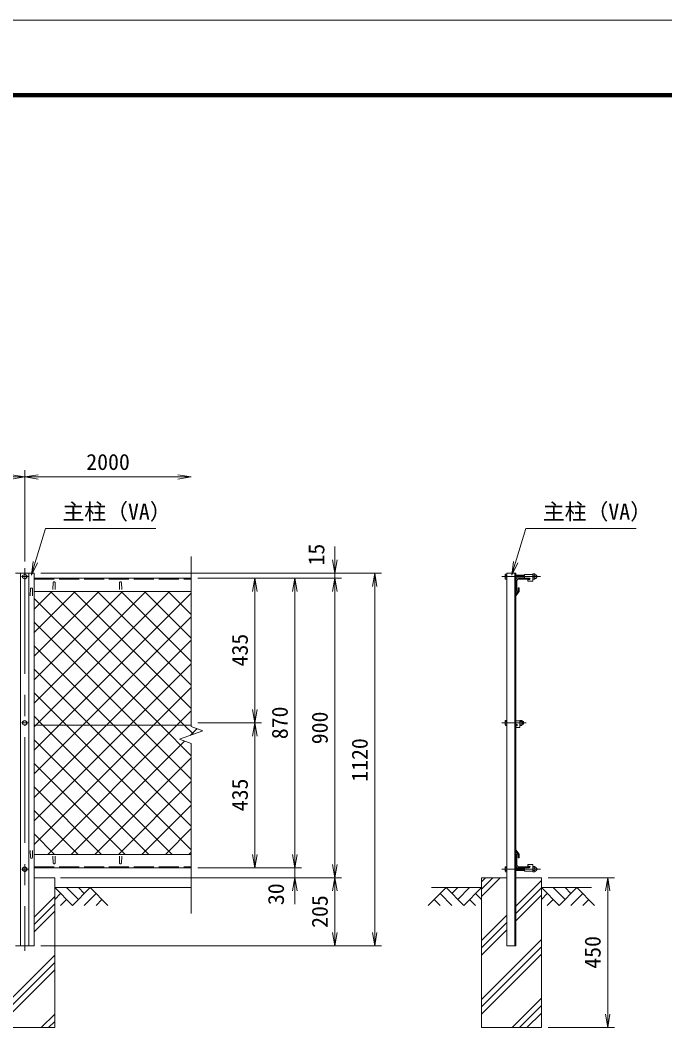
# Model space of a CAD drawing. Units: millimetres, scale not verified. Extents: x -4200 to 4200, y -2970 to 2970.
# Drawn here: x -1394 to 542, y -66 to 2970 of the extents above; entities that cross this region are included whole.
import ezdxf
from ezdxf.enums import TextEntityAlignment as Align

# ---------------------------------------------------------------- set-up
doc = ezdxf.new("R2010")
doc.units = ezdxf.units.MM
doc.header["$LTSCALE"] = 10
doc.linetypes.add('DASHED', pattern=[7.5, 6, -1.5])
doc.linetypes.add('USER1', pattern=[50.8, 31.75, -6.35, 6.35, -6.35])
for name, color, linetype, lineweight in [('0-1_D-STR1', 1, 'Continuous', 18), ('0-2_D-BMK', 2, 'USER1', 13), ('0-3_D-STR-DIM', 7, 'Continuous', 13), ('0-4_D-STR3', 3, 'Continuous', 13), ('0-5_D-BGD', 7, 'Continuous', 18), ('0-6_D-STR4', 7, 'Continuous', 18), ('0-7_D-DCR-HCH', 7, 'Continuous', 13), ('0-8_D-STR-TXT', 7, 'Continuous', 13), ('0-9_0', 7, 'Continuous', 18), ('0-A_D-STR2', 7, 'Continuous', 13), ('0-B_D-TTL', 7, 'Continuous', 18)]:
    doc.layers.add(name, color=color, linetype=linetype, lineweight=lineweight)
doc.styles.add('ＭＳ ゴシック', font='')
doc.styles.get('ＭＳ ゴシック').set_extended_font_data('MS Gothic')

# ---------------------------------------------------------------- blocks, each defined once
blk = doc.blocks.new('_Open')
at = {"layer": '0-9_0'}
blk.add_line((-10, 1.667), (0, 0), dxfattribs=at)
blk.add_lwpolyline([(-10, -1.667), (0, 0), (-10, 0)], dxfattribs=at)

msp = doc.modelspace()

# ---------------------------------------------------------------- linework, layer by layer
at = {"layer": '0-1_D-STR1'}
for p, q in [((-1407.97, 1308.92), (-1351.97, 1308.92)), ((-1392.47, 188.92), (-1392.47, 1308.92)), ((-1367.47, 188.92), (-1367.47, 1308.92)), ((-1351.97, 188.92), (-1351.97, 1308.92)), ((68.03, 188.92), (68.03, 1308.92)), ((95.03, 1308.92), (68.03, 1308.92)), ((92.03, 188.92), (92.03, 1308.92)), ((95.03, 188.92), (95.03, 1308.92)), ((-1351.97, 1293.92), (-879.97, 1293.92)), ((-1294.97, 1280.79), (-1295.72, 1259.29)), ((-1288.97, 1280.79), (-1288.22, 1259.29)), ((-1094.97, 1280.79), (-1095.72, 1259.29)), ((-1088.97, 1280.79), (-1088.22, 1259.29)), ((95.03, 1288.92), (95.03, 1253.92)), ((98.03, 1286.42), (98.03, 1255.92)), ((135.03, 1293.92), (100.03, 1293.92)), ((133.03, 1290.92), (102.53, 1290.92)), ((135.03, 1292.92), (135.03, 1293.92)), ((-1362.97, 1262.3), (-1363.72, 1240.8)), ((-1356.97, 1262.3), (-1356.22, 1240.8)), ((-879.97, 1253.92), (-1351.97, 1253.92)), ((102.03, 1254.42), (95.03, 1245.37)), ((96.03, 1253.92), (95.03, 1253.92)), ((105.03, 1253.3), (95.03, 1240.8)), ((95.03, 1245.37), (95.03, 1240.8)), ((102.03, 1264.3), (105.03, 1264.3)), ((102.03, 1264.3), (102.03, 1254.42)), ((105.03, 1264.3), (105.03, 1253.3)), ((-1362.97, 454.25), (-1363.72, 475.75)), ((-1356.97, 454.25), (-1356.22, 475.75)), ((-879.97, 463.92), (-1351.97, 463.92)), ((-1294.97, 437.05), (-1295.72, 458.55)), ((-1288.97, 437.05), (-1288.22, 458.55)), ((-1094.97, 437.05), (-1095.72, 458.55)), ((-1088.97, 437.05), (-1088.22, 458.55)), ((105.03, 464.65), (95.03, 477.15)), ((95.03, 472.58), (95.03, 477.15)), ((102.03, 463.53), (95.03, 472.58)), ((96.03, 463.92), (95.03, 463.92)), ((95.03, 463.92), (95.03, 428.92)), ((98.03, 461.92), (98.03, 431.42)), ((102.03, 453.65), (102.03, 463.53)), ((105.03, 453.65), (105.03, 464.65)), ((102.03, 453.65), (105.03, 453.65)), ((102.53, 426.92), (133.03, 426.92)), ((-1351.97, 423.92), (-879.97, 423.92)), ((100.03, 423.92), (135.03, 423.92)), ((135.03, 424.92), (135.03, 423.92)), ((-1407.97, 188.92), (-1351.97, 188.92)), ((95.03, 188.92), (68.03, 188.92))]:
    msp.add_line(p, q, dxfattribs=at)
at = {"layer": '0-1_D-STR1', "linetype": 'DASHED'}
for p, q in [((-1351.97, 1290.92), (-879.97, 1290.92)), ((-1351.97, 426.92), (-879.97, 426.92))]:
    msp.add_line(p, q, dxfattribs=at)
at = {"layer": '0-1_D-STR1'}
for centre, radius, start, end in [((-1291.97, 1279.54), 3.25, 22.61986, 157.38014), ((-1091.97, 1279.54), 3.25, 22.61986, 157.38014), ((100.03, 1288.92), 5, 90, 180), ((102.53, 1286.42), 4.5, 90, 180), ((133.03, 1292.92), 2, 270, 0), ((-1359.97, 1261.05), 3.25, 22.61986, 157.38014), ((96.03, 1255.92), 2, 270, 0), ((96.03, 461.92), 2, 0, 90), ((-1359.97, 455.5), 3.25, 202.61986, 337.38014), ((-1291.97, 438.3), 3.25, 202.61986, 337.38014), ((-1091.97, 438.3), 3.25, 202.61986, 337.38014), ((100.03, 428.92), 5, 180, 270), ((102.53, 431.42), 4.5, 180, 270), ((133.03, 424.92), 2, 0, 90)]:
    msp.add_arc(centre, radius, start, end, dxfattribs=at)
at = {"layer": '0-2_D-BMK'}
for p, q in [((-1379.97, 1323.92), (-1379.97, 173.92)), ((-1369.97, 1298.42), (-1389.97, 1298.42)), ((169.26, 1298.42), (53.03, 1298.42)), ((-1369.97, 858.92), (-1389.97, 858.92)), ((126.03, 858.92), (53.03, 858.92)), ((-1369.97, 419.42), (-1389.97, 419.42)), ((169.26, 419.42), (53.03, 419.42))]:
    msp.add_line(p, q, dxfattribs=at)
at = {"layer": '0-3_D-STR-DIM'}
for p, q in [((-1379.97, 1343.92), (-1379.97, 1617.7)), ((-1379.97, 1343.92), (-1379.97, 1617.7)), ((-3379.97, 1597.7), (-1379.97, 1597.7)), ((-1379.97, 1597.7), (-879.97, 1597.7)), ((-448.93, 1348.92), (-448.93, 1388.92)), ((-879.97, 1358.37), (-879.97, 848.14)), ((-1331.97, 1308.92), (-428.93, 1308.92)), ((-1331.97, 1308.92), (-308.93, 1308.92)), ((-448.93, 1293.92), (-448.93, 1308.92)), ((-328.93, 188.92), (-328.93, 1308.92)), ((-859.97, 1293.92), (-668.93, 1293.92)), ((-859.97, 1293.92), (-548.93, 1293.92)), ((-859.97, 1293.92), (-428.93, 1293.92)), ((-859.97, 1293.92), (-428.93, 1293.92)), ((-688.93, 858.92), (-688.93, 1293.92)), ((-568.93, 1293.92), (-568.93, 423.92)), ((-448.93, 1293.92), (-448.93, 393.92)), ((-448.93, 1253.92), (-448.93, 1213.92)), ((-859.97, 858.92), (-668.93, 858.92)), ((-859.97, 858.92), (-668.93, 858.92)), ((-688.93, 423.92), (-688.93, 858.92)), ((-915.21, 809.67), (-844.74, 835.32)), ((-844.74, 835.32), (-879.97, 848.14)), ((-879.97, 796.84), (-915.21, 809.67)), ((-879.97, 796.84), (-879.97, 286.61)), ((-568.93, 463.92), (-568.93, 503.92)), ((-859.97, 423.92), (-668.93, 423.92)), ((-859.97, 423.92), (-548.93, 423.92)), ((-859.97, 423.92), (-548.93, 423.92)), ((-568.93, 423.92), (-568.93, 393.92)), ((-1272.2, 393.92), (-428.93, 393.92)), ((-1269.97, 393.92), (-548.93, 393.92)), ((-1269.97, 393.92), (-428.93, 393.92)), ((-448.93, 393.92), (-448.93, 188.92)), ((191.53, 393.92), (390.54, 393.92)), ((370.54, -56.08), (370.54, 393.92)), ((-568.93, 353.92), (-568.93, 313.92)), ((-1331.97, 188.92), (-428.93, 188.92)), ((-1331.97, 188.92), (-308.93, 188.92)), ((191.53, -56.08), (390.54, -56.08))]:
    msp.add_line(p, q, dxfattribs=at)
at = {"layer": '0-4_D-STR3'}
for p, q in [((-1379.97, 1305.92), (-1386.47, 1302.17)), ((-1373.47, 1302.17), (-1379.97, 1305.92)), ((62.73, 1304.72), (63.42, 1305.92)), ((68.03, 1305.92), (63.42, 1305.92)), ((68.03, 1305.92), (68.03, 1290.91)), ((146.28, 1306.52), (150.78, 1306.52)), ((-1386.47, 1302.17), (-1386.47, 1294.66)), ((-1386.47, 1294.66), (-1379.97, 1290.91)), ((-1379.97, 1290.91), (-1373.47, 1294.66)), ((-1373.47, 1294.66), (-1373.47, 1302.17)), ((62.73, 1304.72), (62.73, 1292.12)), ((62.73, 1292.12), (63.42, 1290.91)), ((68.03, 1302.17), (63.42, 1302.17)), ((68.03, 1294.66), (63.42, 1294.66)), ((68.03, 1290.91), (63.42, 1290.91)), ((95.03, 1302.42), (120.28, 1302.42)), ((95.03, 1301.67), (120.28, 1301.67)), ((95.03, 1295.17), (120.28, 1295.17)), ((95.03, 1294.42), (120.28, 1294.42)), ((145.28, 1304.42), (120.28, 1304.42)), ((120.28, 1304.42), (120.28, 1293.92)), ((135.03, 1293.92), (120.28, 1293.92)), ((135.03, 1289.42), (130.28, 1289.42)), ((130.28, 1289.42), (130.28, 1284.42)), ((145.28, 1284.42), (130.28, 1284.42)), ((145.28, 1304.65), (145.28, 1292.31)), ((145.28, 1304.65), (145.28, 1292.31)), ((145.28, 1304.42), (145.28, 1284.42)), ((150.78, 1302.47), (146.28, 1302.47)), ((150.78, 1294.37), (146.28, 1294.37)), ((146.28, 1290.32), (150.78, 1290.32)), ((151.78, 1304.65), (151.78, 1292.31)), ((151.78, 1304.65), (151.78, 1292.31)), ((-879.97, 852.17), (-1351.97, 852.17)), ((62.73, 865.22), (63.42, 866.42)), ((62.73, 865.22), (62.73, 852.62)), ((62.73, 852.62), (63.42, 851.41)), ((68.03, 866.42), (63.42, 866.42)), ((68.03, 862.67), (63.42, 862.67)), ((68.03, 855.16), (63.42, 855.16)), ((68.03, 851.41), (63.42, 851.41)), ((68.03, 866.42), (68.03, 851.41)), ((107.03, 864.92), (95.03, 864.92)), ((96.78, 854.42), (95.03, 854.42)), ((107.03, 866.42), (112.8, 866.42)), ((107.03, 851.41), (107.03, 866.42)), ((107.03, 864.92), (107.03, 844.92)), ((107.03, 862.67), (112.8, 862.67)), ((107.03, 855.16), (112.8, 855.16)), ((107.03, 851.41), (112.8, 851.41)), ((112.8, 866.42), (113.53, 865.17)), ((112.8, 851.41), (113.53, 852.67)), ((113.53, 852.67), (113.53, 865.17)), ((113.53, 862.92), (116.83, 862.92)), ((113.53, 854.92), (116.83, 854.92)), ((116.83, 862.92), (118.03, 861.72)), ((116.83, 862.92), (116.83, 854.92)), ((116.83, 854.92), (118.03, 856.12)), ((118.03, 861.72), (118.03, 856.12)), ((96.78, 849.92), (95.03, 849.92)), ((107.03, 844.92), (95.03, 844.92)), ((62.73, 425.72), (63.42, 426.92)), ((62.73, 413.12), (62.73, 425.72)), ((68.03, 426.92), (63.42, 426.92)), ((68.03, 411.91), (68.03, 426.92)), ((130.28, 428.42), (130.28, 433.42)), ((145.28, 433.42), (130.28, 433.42)), ((135.03, 428.42), (130.28, 428.42)), ((145.28, 413.42), (145.28, 433.42)), ((145.28, 413.18), (145.28, 425.53)), ((145.28, 413.18), (145.28, 425.53)), ((146.28, 427.52), (150.78, 427.52)), ((151.78, 413.18), (151.78, 425.53)), ((151.78, 413.18), (151.78, 425.53)), ((62.73, 413.12), (63.42, 411.91)), ((68.03, 423.17), (63.42, 423.17)), ((68.03, 415.66), (63.42, 415.66)), ((68.03, 411.91), (63.42, 411.91)), ((95.03, 423.42), (120.28, 423.42)), ((95.03, 422.67), (120.28, 422.67)), ((95.03, 416.17), (120.28, 416.17)), ((95.03, 415.42), (120.28, 415.42)), ((120.28, 413.42), (120.28, 423.92)), ((135.03, 423.92), (120.28, 423.92)), ((145.28, 413.42), (120.28, 413.42)), ((150.78, 423.47), (146.28, 423.47)), ((150.78, 415.37), (146.28, 415.37)), ((146.28, 411.32), (150.78, 411.32))]:
    msp.add_line(p, q, dxfattribs=at)
for points in [[(-1373.47, 862.67), (-1379.97, 866.42), (-1386.47, 862.67), (-1386.47, 855.16), (-1379.97, 851.41), (-1373.47, 855.16)], [(-1373.47, 415.66), (-1379.97, 411.91), (-1386.47, 415.66), (-1386.47, 423.17), (-1379.97, 426.92), (-1373.47, 423.17)]]:
    msp.add_lwpolyline(points, close=True, dxfattribs=at)
for centre in [(-1379.97, 1298.42), (-1379.97, 858.92), (-1379.97, 419.42)]:
    msp.add_circle(centre, 6.25, dxfattribs=at)
for centre, radius, start, end in [((66.17, 1304.05), 3.32, 145.61585, 214.38415), ((147.82, 1304.49), 2.54, 127.21089, 232.78911), ((149.24, 1304.49), 2.54, 307.21089, 52.78911), ((75.26, 1298.42), 12.42, 162.4121, 197.5879), ((66.17, 1292.79), 3.32, 145.61585, 214.38415), ((135.03, 1291.67), 2.25, 270, 90), ((153.98, 1298.42), 8.7, 152.26063, 207.73937), ((147.83, 1292.34), 2.55, 127.42505, 232.57495), ((143.08, 1298.42), 8.7, 332.26063, 27.73937), ((149.23, 1292.34), 2.55, 307.42505, 52.57495), ((152.15, 1305.36), 0.5, 189.83916, 262.83194), ((152.15, 1291.47), 0.5, 97.16806, 163.42019), ((151.28, 1298.42), 6.5, 277.16806, 82.83194), ((75.26, 858.92), 12.42, 162.4121, 197.5879), ((66.17, 864.55), 3.32, 145.61585, 214.38415), ((66.17, 853.29), 3.32, 145.61585, 214.38415), ((96.78, 852.17), 2.25, 270, 90), ((110.06, 864.55), 3.32, 325.61586, 34.38414), ((100.96, 858.92), 12.42, 342.4121, 17.5879), ((110.06, 853.29), 3.32, 325.61585, 34.38416), ((66.17, 425.05), 3.32, 145.61585, 214.38415), ((135.03, 426.17), 2.25, 270, 90), ((147.83, 425.49), 2.55, 127.42505, 232.57495), ((149.23, 425.49), 2.55, 307.42505, 52.57495), ((152.15, 426.36), 0.5, 196.57981, 262.83194), ((151.28, 419.42), 6.5, 277.16806, 82.83194), ((75.26, 419.42), 12.42, 162.4121, 197.5879), ((66.17, 413.79), 3.32, 145.61585, 214.38415), ((153.98, 419.42), 8.7, 152.26063, 207.73937), ((147.82, 413.34), 2.54, 127.21089, 232.78911), ((143.08, 419.42), 8.7, 332.26063, 27.73937), ((149.24, 413.34), 2.54, 307.21089, 52.78911), ((152.15, 412.47), 0.5, 97.16806, 170.16084)]:
    msp.add_arc(centre, radius, start, end, dxfattribs=at)
at = {"layer": '0-5_D-BGD'}
for p, q in [((-1289.97, 363.92), (-879.97, 363.92)), ((-158.47, 363.92), (-8.47, 363.92)), ((321.53, 363.92), (171.53, 363.92))]:
    msp.add_line(p, q, dxfattribs=at)
at = {"layer": '0-6_D-STR4'}
for p, q in [((-1289.97, 393.92), (-1351.97, 393.92)), ((-1289.97, 393.92), (-1289.97, -56.08)), ((-8.47, 393.92), (-8.47, -56.08)), ((68.03, 393.92), (-8.47, 393.92)), ((171.53, 393.92), (95.03, 393.92)), ((171.53, 393.92), (171.53, -56.08)), ((-1289.97, -56.08), (-1469.97, -56.08)), ((171.53, -56.08), (-8.47, -56.08))]:
    msp.add_line(p, q, dxfattribs=at)
at = {"layer": '0-7_D-DCR-HCH'}
for p, q in [((-8.47, 337.64), (47.8, 393.92)), ((-8.47, 359.74), (25.7, 393.92)), ((-8.47, 381.84), (3.61, 393.92)), ((95.03, 308.56), (171.53, 385.06)), ((-1351.97, 275.77), (-1289.97, 337.77)), ((-1236.76, 310.71), (-1289.97, 363.92)), ((-1272.24, 346.18), (-1289.97, 328.52)), ((-1219.03, 328.44), (-1254.5, 363.92)), ((-1183.55, 363.92), (-1236.76, 310.71)), ((-1201.2, 346.09), (-1219.03, 363.92)), ((-1165.81, 346.18), (-1201.45, 310.71)), ((-1183.55, 363.92), (-1130.34, 310.71)), ((-114.9, 363.92), (-168.11, 310.71)), ((-132.63, 346.18), (-97, 310.71)), ((-114.9, 363.92), (-61.68, 310.71)), ((-97.16, 346.18), (-79.42, 363.92)), ((-79.42, 328.44), (-43.95, 363.92)), ((-61.68, 310.71), (-8.47, 363.92)), ((-26.21, 346.18), (-8.47, 328.52)), ((95.03, 286.47), (171.53, 362.97)), ((95.03, 264.37), (171.53, 340.87)), ((224.74, 310.71), (171.53, 363.92)), ((189.27, 346.18), (171.53, 328.52)), ((242.48, 328.44), (207, 363.92)), ((277.95, 363.92), (224.74, 310.71)), ((260.31, 346.09), (242.48, 363.92)), ((295.69, 346.18), (260.05, 310.71)), ((277.95, 363.92), (331.16, 310.71)), ((-1351.97, 253.68), (-1289.97, 315.68)), ((-1254.5, 328.44), (-1272.32, 310.71)), ((-1148.08, 328.44), (-1165.89, 310.71)), ((-150.37, 328.44), (-132.55, 310.71)), ((-43.95, 328.44), (-26.13, 310.71)), ((207, 328.44), (189.18, 310.71)), ((313.43, 328.44), (295.61, 310.71)), ((-1351.97, 231.58), (-1289.97, 293.58)), ((-8.47, 205.06), (68.03, 281.56)), ((-8.47, 182.97), (68.03, 259.47)), ((-8.47, 160.87), (68.03, 237.37)), ((-8.47, 28.29), (171.53, 208.29)), ((-8.47, 6.19), (171.53, 186.19)), ((-1469.97, -19), (-1289.97, 161)), ((-8.47, -15.91), (171.53, 164.09)), ((-1469.97, -41.1), (-1289.97, 138.9)), ((-1462.86, -56.08), (-1289.97, 116.8)), ((83.94, -56.08), (171.53, 31.51)), ((106.03, -56.08), (171.53, 9.41)), ((-1330.28, -56.08), (-1289.97, -15.78)), ((128.13, -56.08), (171.53, -12.69)), ((-1308.18, -56.08), (-1289.97, -37.88))]:
    msp.add_line(p, q, dxfattribs=at)
at = {"layer": '0-8_D-STR-TXT'}
for points in [[(-986.26, 1442.8), (-1317.64, 1442.8), (-1359.33, 1305.13)], [(456.21, 1442.8), (124.83, 1442.8), (83.14, 1305.13)]]:
    msp.add_lwpolyline(points, dxfattribs=at)
at = {"layer": '0-A_D-STR2'}
for p, q in [((-1351.97, 1200.82), (-1298.88, 1253.92)), ((-1351.97, 1130.11), (-1228.16, 1253.92)), ((-1351.97, 1059.4), (-1157.45, 1253.92)), ((-1351.97, 988.69), (-1086.74, 1253.92)), ((-1351.97, 917.98), (-1016.03, 1253.92)), ((-1276.36, 852.17), (-879.97, 1248.55)), ((-879.97, 901.75), (-1232.14, 1253.92)), ((-879.97, 972.46), (-1161.43, 1253.92)), ((-879.97, 1043.17), (-1090.72, 1253.92)), ((-879.97, 1113.88), (-1020.01, 1253.92)), ((-879.97, 1184.6), (-949.3, 1253.92)), ((-971.81, 852.17), (-1351.97, 1232.33)), ((-1042.52, 852.17), (-1351.97, 1161.62)), ((-1205.65, 852.17), (-879.97, 1177.84)), ((-1134.94, 852.17), (-879.97, 1107.13)), ((-1113.23, 852.17), (-1351.97, 1090.91)), ((-1064.23, 852.17), (-879.97, 1036.42)), ((-1183.94, 852.17), (-1351.97, 1020.2)), ((-1254.65, 852.17), (-1351.97, 949.49)), ((-993.52, 852.17), (-879.97, 965.71)), ((-1351.97, 776.55), (-1276.36, 852.17)), ((-1351.97, 705.84), (-1205.65, 852.17)), ((-1351.97, 635.13), (-1134.94, 852.17)), ((-1351.97, 564.42), (-1064.23, 852.17)), ((-1351.97, 493.71), (-993.52, 852.17)), ((-879.97, 477.49), (-1254.65, 852.17)), ((-879.97, 548.2), (-1183.94, 852.17)), ((-879.97, 618.91), (-1113.23, 852.17)), ((-879.97, 689.62), (-1042.52, 852.17)), ((-879.97, 760.33), (-971.81, 852.17)), ((-882.8, 821.46), (-862.49, 841.78)), ((-1007.82, 463.92), (-1351.97, 808.07)), ((-1240.35, 463.92), (-900.1, 804.16)), ((-1078.53, 463.92), (-1351.97, 737.36)), ((-1169.64, 463.92), (-879.97, 753.58)), ((-1098.93, 463.92), (-879.97, 682.87)), ((-1149.25, 463.92), (-1351.97, 666.65)), ((-1028.21, 463.92), (-879.97, 612.16)), ((-1219.96, 463.92), (-1351.97, 595.94)), ((-1290.67, 463.92), (-1351.97, 525.22)), ((-957.5, 463.92), (-879.97, 541.45)), ((-886.79, 463.92), (-879.97, 470.74))]:
    msp.add_line(p, q, dxfattribs=at)
for points in [[(-1351.97, 847.26), (-1347.07, 852.17), (-945.32, 1253.92)], [(-873.71, 824.77), (-901.1, 852.17), (-1302.85, 1253.92)], [(-1311.06, 463.92), (-922.81, 852.17), (-879.97, 895)], [(-937.11, 463.92), (-1325.36, 852.17), (-1351.97, 878.78)]]:
    msp.add_lwpolyline(points, dxfattribs=at)
at = {"layer": '0-B_D-TTL', "color": 2}
msp.add_lwpolyline([(-4200, 2970), (4200, 2970), (4200, -2970), (-4200, -2970)], close=True, dxfattribs=at)
at = {"layer": '0-B_D-TTL'}
for points in [[(-3930, 2750), (3930, 2750), (3930, -2750), (-3930, -2750)], [(-3927.5, 2747.5), (3927.5, 2747.5), (3927.5, -2747.5), (-3927.5, -2747.5)], [(-3925, 2745), (3925, 2745), (3925, -2745), (-3925, -2745)], [(-3922.5, 2742.5), (3922.5, 2742.5), (3922.5, -2742.5), (-3922.5, -2742.5)], [(-3920, 2740), (3920, 2740), (3920, -2740), (-3920, -2740)]]:
    msp.add_lwpolyline(points, close=True, dxfattribs=at)

# ---------------------------------------------------------------- block references
at = {"layer": '0-3_D-STR-DIM', "xscale": 4, "yscale": 4}
for p in [(-1379.97, 1597.7), (-879.97, 1597.7)]:
    msp.add_blockref('_Open', p, dxfattribs=at)
for p, rotation in [((-1379.97, 1597.7), 180), ((-448.93, 1308.92), 270), ((-328.93, 1308.92), 90), ((-688.93, 1293.92), 90), ((-568.93, 1293.92), 90), ((-448.93, 1293.92), 90), ((-448.93, 1293.92), 90), ((-688.93, 858.92), 270), ((-688.93, 858.92), 90), ((-688.93, 423.92), 270), ((-568.93, 423.92), 270), ((-568.93, 423.92), 270), ((-448.93, 393.92), 270), ((-568.93, 393.92), 90), ((-448.93, 393.92), 90), ((370.54, 393.92), 90), ((-448.93, 188.92), 270), ((-328.93, 188.92), 270), ((370.54, -56.08), 270)]:
    msp.add_blockref('_Open', p, dxfattribs=dict(at, rotation=rotation))
at = {"layer": '0-8_D-STR-TXT', "xscale": 4, "yscale": 4, "rotation": 253.14944}
for p in [(-1359.91, 1303.22), (82.56, 1303.22)]:
    msp.add_blockref('_Open', p, dxfattribs=at)

# ---------------------------------------------------------------- texts
at = {"layer": '0-3_D-STR-DIM', "style": 'ＭＳ ゴシック'}
msp.add_text('2000', height=48.09, dxfattribs=at).set_placement((-1195.24, 1604.45), align=Align.BOTTOM_LEFT)
for s, p in [('15', (-465.87, 1331.74)), ('435', (-695.68, 1028.56)), ('870', (-575.68, 810.03)), ('900', (-455.68, 794.78)), ('1120', (-335.68, 682)), ('435', (-695.68, 593.56)), ('30', (-587.19, 311.49)), ('205', (-455.68, 243.05)), ('450', (363.79, 120.41))]:
    msp.add_text(s, height=48.09, rotation=90, dxfattribs=at).set_placement(p, align=Align.BOTTOM_LEFT)
at = {"layer": '0-8_D-STR-TXT', "style": 'ＭＳ ゴシック'}
for p in [(-1266.72, 1455.38), (175.76, 1455.38)]:
    msp.add_text('主柱（VA）', height=48.09, dxfattribs=at).set_placement(p, align=Align.BOTTOM_LEFT)

doc.saveas('drawing.dxf')
